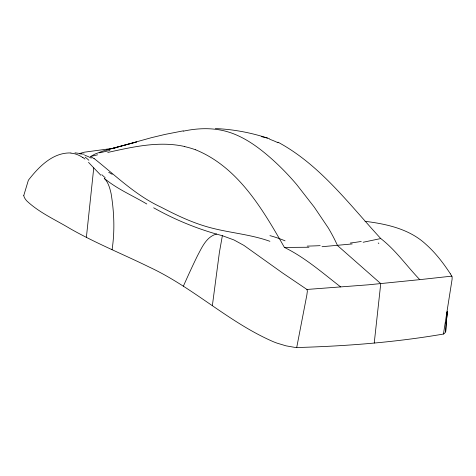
<?xml version="1.0" encoding="UTF-8"?>
<svg xmlns="http://www.w3.org/2000/svg" width="476" height="476" viewBox="0 0 476 476"><rect width="100%" height="100%" fill="white"/><g stroke="black" fill="none" stroke-linecap="round" stroke-linejoin="round"><path stroke-width="0.71" d="M446.226 321.49L445.667 331.879L444.346 333.551A23.622 7.182 11 0 1 443.442 334.045C394.973 342.393 345.832 346.159 296.709 347.539A23.622 7.182 11 0 1 294.513 347.331L286.022 345.838L277.139 343.166A46.928 14.268 11 0 1 273.402 341.744C228.825 322.442 193.256 287.558 149.262 267.078C122.814 254.095 95.379 243.081 69.776 228.426C55.293 219.704 39.341 212.707 26.906 201.027A57.947 17.618 11 0 1 23.74 195.41M447.154 312.643L446.173 323.531L447.244 311.53L445.667 331.879L445.381 330.136M86.382 237.381L93.754 167.897L88.53 162.352M374.231 343.059L380.752 283.607L337.543 245.568L335.062 240.374A156.033 102.881 84.7 0 0 328.273 227.921L314.261 207.137L296.673 184.551A313.886 206.971 84.7 0 0 271.6 158.811C260.455 148.952 248.359 139.771 234.466 134.155A151.85 100.127 84.7 0 0 224.726 130.989C214.23 128.347 203.24 128.163 192.548 129.567A255.315 168.349 84.7 0 0 183.218 131.197M112.062 249.721C114.924 231.205 114.163 212.177 111.128 193.726C109.885 188.258 108.379 182.356 104.238 178.31M443.442 334.045L452.093 279.299L452.123 276.717L450.397 273.855M212.367 305.592L219.382 252.488L222.369 235.703C198.397 229.384 175.275 219.966 153.671 207.804M296.709 347.539L306.877 294.876L307.371 291.038L306.919 289.456L282.768 273.123L243.914 245.396L233.93 239.94L222.369 235.703M23.8 195.422L28.376 180.22C38.699 166.933 52.729 152.332 70.912 152.957M183.391 286.135C187.949 275.896 192.596 265.685 197.546 255.624C202.038 247.234 206.501 236.661 216.604 234.008M106.57 149.94L136.511 141.985L103.447 150.856L95.123 154.004L90.613 156.479L97.532 154.813M79.867 153.45L84.401 152.183L113.252 148.286L151.564 137.641L165.184 134.387L183.302 130.84M451.861 276.128L419.784 279.644C406.688 266.048 395.824 250.174 380.764 238.553L363.134 242.26M107.754 152.445C132.875 146.929 159.121 140.735 184.777 146.537M113.252 148.286L116.787 147.548M352.198 243.944L322.026 246.717M419.784 279.644L368.478 284.803L306.919 289.456M308.948 247.246L284.416 247.419C262.645 209.291 238.131 167.028 195.463 149.732M79.754 153.831L84.323 154.17M215.36 128.574C233.77 129.293 252.078 132.869 269.529 138.742M75.012 152.844L81.521 153.689M365.062 221.31C386.75 224 409.574 229.027 426.038 244.438C435.588 252.911 443.382 263.139 450.35 273.783M261.419 136.624L267.47 138.088M269.91 241.314C249.686 234.031 227.98 232.812 207.405 226.862C191.215 222.25 175.977 214.932 161.09 207.179C135.666 195.44 115.727 175.65 94.099 158.514M277.93 142.145C319.949 164.708 349.051 204.156 380.764 238.553M284.416 247.419C305.128 257.558 322.544 272.921 340.655 286.921M146.792 203.99C132.721 195.612 117.316 189.133 104.607 178.625M82.872 157.467L84.96 159.073M100.835 175.245L93.754 167.897M70.948 153.171A55.323 29.988 75.5 0 1 82.86 157.61M85.121 157.11A60.529 32.178 74.7 0 1 88.875 160.275M105.184 177.679A93.129 69.436 4.5 0 1 101.781 174.686M112.223 174.305A181.011 7.194 30.5 0 1 108.736 172.306M90.678 156.669A75.077 25.008 61.5 0 1 94.165 158.734M84.817 155.307A78.51 25.645 60.1 0 1 91.202 158.133M99.538 152.855A360.118 83.318 -19.9 0 1 109.885 150.481M184.748 146.626A145.876 110.7 -65.6 0 1 195.452 149.761M269.934 235.638A173.169 124.141 71.2 0 1 285.065 240.832M269.666 139.272A145.876 67.437 63.5 0 1 278.055 142.77M378.23 242.939A173.169 100.162 -83.7 0 1 378.86 243.545M361.26 241.439A243.885 71.519 10.2 0 1 350.3 243.034M320.181 245.646A243.885 71.043 10.4 0 1 307.187 246.11"/></g></svg>
